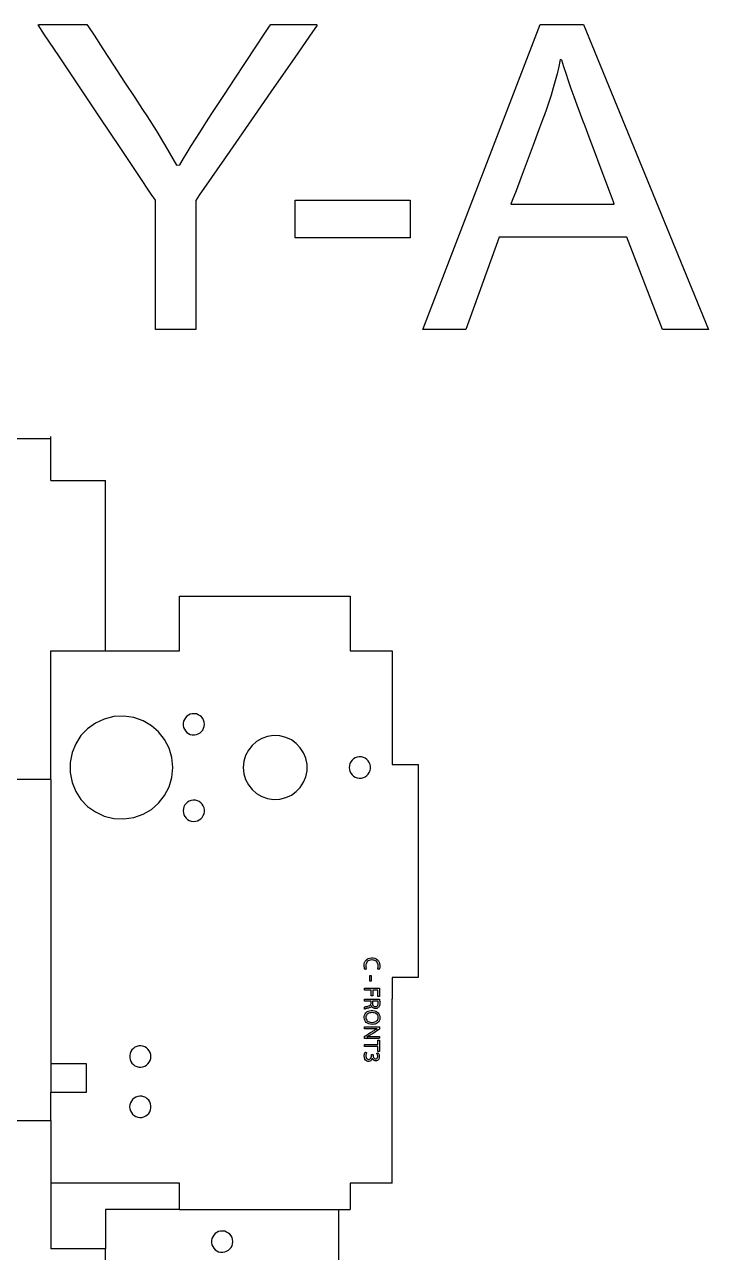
# Model space of a CAD drawing. Header units: metres. Extents: x 826 to 1488, y 1193 to 1485.
# Drawn here: x 1057.2 to 1153.5, y 1311.6 to 1484.6 of the extents above; entities that cross this region are included whole.
import ezdxf

# ---------------------------------------------------------------- set-up
doc = ezdxf.new("R2010")
doc.units = ezdxf.units.M

msp = doc.modelspace()

# ---------------------------------------------------------------- linework, layer by layer
at = {"layer": 'COMPONENT10'}
for p, q in [((1105.61, 1353.01), (1105.82, 1353.07)), ((1105.82, 1353.07), (1106.06, 1353.1)), ((1106.06, 1353.1), (1106.31, 1353.09)), ((1106.31, 1353.09), (1106.53, 1353.04)), ((1105.03, 1352.04), (1105.04, 1352.24)), ((1105.03, 1351.94), (1105.03, 1352.04)), ((1105.04, 1351.86), (1105.03, 1351.94)), ((1105.04, 1352.24), (1105.09, 1352.44)), ((1105.05, 1351.78), (1105.04, 1351.86)), ((1105.06, 1351.7), (1105.05, 1351.78)), ((1105.08, 1351.63), (1105.06, 1351.7)), ((1105.09, 1351.57), (1105.08, 1351.63)), ((1105.09, 1352.44), (1105.17, 1352.62)), ((1105.11, 1351.52), (1105.09, 1351.57)), ((1105.13, 1351.48), (1105.11, 1351.52)), ((1105.16, 1351.49), (1105.13, 1351.48)), ((1105.2, 1351.5), (1105.16, 1351.49)), ((1105.17, 1352.62), (1105.29, 1352.78)), ((1105.24, 1351.51), (1105.2, 1351.5)), ((1105.28, 1351.52), (1105.24, 1351.51)), ((1105.27, 1352.14), (1105.26, 1351.98)), ((1105.26, 1351.98), (1105.27, 1351.91)), ((1105.31, 1352.3), (1105.27, 1352.14)), ((1105.27, 1351.91), (1105.27, 1351.85)), ((1105.27, 1351.85), (1105.28, 1351.79)), ((1105.28, 1351.79), (1105.29, 1351.73)), ((1105.31, 1351.53), (1105.28, 1351.52)), ((1105.29, 1352.78), (1105.43, 1352.91)), ((1105.29, 1351.73), (1105.3, 1351.68)), ((1105.3, 1351.68), (1105.32, 1351.62)), ((1105.38, 1352.45), (1105.31, 1352.3)), ((1105.35, 1351.54), (1105.31, 1351.53)), ((1105.32, 1351.62), (1105.33, 1351.58)), ((1105.33, 1351.58), (1105.35, 1351.54)), ((1105.47, 1352.57), (1105.38, 1352.45)), ((1105.43, 1352.91), (1105.61, 1353.01)), ((1105.59, 1352.67), (1105.47, 1352.57)), ((1105.72, 1352.74), (1105.59, 1352.67)), ((1105.89, 1352.79), (1105.72, 1352.74)), ((1106.07, 1352.81), (1105.89, 1352.79)), ((1106.26, 1352.8), (1106.07, 1352.81)), ((1106.44, 1352.77), (1106.26, 1352.8)), ((1106.6, 1352.7), (1106.44, 1352.77)), ((1106.53, 1353.04), (1106.72, 1352.95)), ((1106.74, 1352.62), (1106.6, 1352.7)), ((1106.72, 1352.95), (1106.89, 1352.83)), ((1106.84, 1352.51), (1106.74, 1352.62)), ((1106.92, 1352.37), (1106.84, 1352.51)), ((1106.89, 1352.83), (1107.03, 1352.67)), ((1106.98, 1352.22), (1106.92, 1352.37)), ((1106.93, 1351.57), (1106.94, 1351.61)), ((1106.94, 1351.54), (1106.93, 1351.57)), ((1106.94, 1351.61), (1106.96, 1351.65)), ((1106.97, 1351.53), (1106.94, 1351.54)), ((1106.96, 1351.65), (1106.97, 1351.7)), ((1106.97, 1351.7), (1106.99, 1351.76)), ((1107.01, 1351.52), (1106.97, 1351.53)), ((1107, 1352.05), (1106.98, 1352.22)), ((1106.99, 1351.76), (1107, 1351.81)), ((1107.01, 1351.94), (1107, 1352.05)), ((1107, 1351.87), (1107.01, 1351.94)), ((1107, 1351.81), (1107, 1351.87)), ((1107.05, 1351.51), (1107.01, 1351.52)), ((1107.03, 1352.67), (1107.13, 1352.49)), ((1107.09, 1351.49), (1107.05, 1351.51)), ((1107.12, 1351.48), (1107.09, 1351.49)), ((1107.15, 1351.49), (1107.12, 1351.48)), ((1107.13, 1352.49), (1107.2, 1352.29)), ((1107.16, 1351.52), (1107.15, 1351.49)), ((1107.18, 1351.57), (1107.16, 1351.52)), ((1107.2, 1351.62), (1107.18, 1351.57)), ((1107.2, 1352.29), (1107.24, 1352.06)), ((1107.21, 1351.68), (1107.2, 1351.62)), ((1107.22, 1351.75), (1107.21, 1351.68)), ((1107.23, 1351.83), (1107.22, 1351.75)), ((1107.24, 1351.92), (1107.23, 1351.83)), ((1107.24, 1352.06), (1107.24, 1351.92)), ((1105.82, 1349.82), (1105.82, 1350.61)), ((1105.82, 1350.61), (1106.02, 1350.61)), ((1106.02, 1349.82), (1105.82, 1349.82)), ((1106.02, 1350.61), (1106.02, 1349.82)), ((1105.06, 1348.54), (1105.06, 1348.82)), ((1105.06, 1348.82), (1107.2, 1348.82)), ((1106.03, 1348.54), (1105.06, 1348.54)), ((1106.03, 1347.73), (1106.03, 1348.54)), ((1106.97, 1348.54), (1106.26, 1348.54)), ((1106.26, 1348.54), (1106.26, 1347.73)), ((1106.97, 1347.66), (1106.97, 1348.54)), ((1107.2, 1348.82), (1107.2, 1347.66)), ((1105.06, 1347.26), (1105.21, 1347.27)), ((1105.06, 1347.22), (1105.06, 1347.26)), ((1105.06, 1347.17), (1105.06, 1347.22)), ((1105.06, 1347.11), (1105.06, 1347.17)), ((1105.06, 1347.06), (1105.06, 1347.11)), ((1105.06, 1346.99), (1105.06, 1347.06)), ((1105.09, 1346.99), (1105.06, 1346.99)), ((1105.06, 1346.14), (1105.09, 1346.17)), ((1105.2, 1346.99), (1105.09, 1346.99)), ((1105.09, 1346.17), (1105.14, 1346.19)), ((1105.14, 1346.19), (1105.19, 1346.21)), ((1105.19, 1346.21), (1105.26, 1346.23)), ((1105.36, 1346.99), (1105.2, 1346.99)), ((1105.21, 1347.27), (1105.52, 1347.27)), ((1105.26, 1346.23), (1105.35, 1346.25)), ((1105.35, 1346.25), (1105.44, 1346.27)), ((1105.55, 1346.99), (1105.36, 1346.99)), ((1105.44, 1346.27), (1105.54, 1346.29)), ((1105.52, 1347.27), (1105.93, 1347.27)), ((1105.54, 1346.29), (1105.66, 1346.32)), ((1105.74, 1346.99), (1105.55, 1346.99)), ((1105.66, 1346.32), (1105.76, 1346.35)), ((1105.89, 1346.99), (1105.74, 1346.99)), ((1105.76, 1346.35), (1105.84, 1346.4)), ((1105.84, 1346.4), (1105.9, 1346.45)), ((1105.95, 1346.16), (1105.88, 1346.12)), ((1105.99, 1346.99), (1105.89, 1346.99)), ((1105.9, 1346.45), (1105.94, 1346.52)), ((1105.93, 1347.27), (1106.37, 1347.27)), ((1105.94, 1346.52), (1105.97, 1346.59)), ((1106, 1346.21), (1105.95, 1346.16)), ((1105.97, 1346.59), (1105.99, 1346.69)), ((1105.99, 1346.96), (1105.99, 1346.99)), ((1105.99, 1346.91), (1105.99, 1346.96)), ((1105.99, 1346.86), (1105.99, 1346.91)), ((1105.99, 1346.81), (1105.99, 1346.86)), ((1105.99, 1346.76), (1105.99, 1346.81)), ((1105.99, 1346.73), (1105.99, 1346.76)), ((1105.99, 1346.69), (1105.99, 1346.73)), ((1106.04, 1346.27), (1106, 1346.21)), ((1106.26, 1347.73), (1106.03, 1347.73)), ((1106.07, 1346.33), (1106.04, 1346.27)), ((1106.09, 1346.35), (1106.07, 1346.33)), ((1106.11, 1346.3), (1106.09, 1346.35)), ((1106.16, 1346.21), (1106.11, 1346.3)), ((1106.22, 1346.13), (1106.16, 1346.21)), ((1106.2, 1346.99), (1106.2, 1346.95)), ((1106.23, 1346.99), (1106.2, 1346.99)), ((1106.2, 1346.95), (1106.2, 1346.9)), ((1106.2, 1346.9), (1106.2, 1346.85)), ((1106.2, 1346.85), (1106.2, 1346.8)), ((1106.2, 1346.8), (1106.2, 1346.76)), ((1106.2, 1346.76), (1106.2, 1346.72)), ((1106.2, 1346.72), (1106.2, 1346.62)), ((1106.2, 1346.62), (1106.22, 1346.53)), ((1106.22, 1346.53), (1106.25, 1346.45)), ((1106.32, 1346.99), (1106.23, 1346.99)), ((1106.25, 1346.45), (1106.3, 1346.37)), ((1106.3, 1346.37), (1106.35, 1346.32)), ((1106.44, 1346.99), (1106.32, 1346.99)), ((1106.35, 1346.32), (1106.41, 1346.27)), ((1106.37, 1347.27), (1106.77, 1347.27)), ((1106.41, 1346.27), (1106.49, 1346.24)), ((1106.58, 1346.99), (1106.44, 1346.99)), ((1106.49, 1346.24), (1106.57, 1346.23)), ((1106.57, 1346.23), (1106.66, 1346.23)), ((1106.72, 1346.99), (1106.58, 1346.99)), ((1106.66, 1346.23), (1106.75, 1346.25)), ((1106.84, 1346.99), (1106.72, 1346.99)), ((1106.75, 1346.25), (1106.82, 1346.28)), ((1106.77, 1347.27), (1107.06, 1347.27)), ((1106.82, 1346.28), (1106.88, 1346.33)), ((1106.94, 1346.99), (1106.84, 1346.99)), ((1106.88, 1346.33), (1106.93, 1346.39)), ((1106.93, 1346.39), (1106.97, 1346.47)), ((1106.98, 1346.99), (1106.94, 1346.99)), ((1107.2, 1347.66), (1106.97, 1347.66)), ((1106.97, 1346.47), (1106.99, 1346.56)), ((1106.99, 1346.95), (1106.98, 1346.99)), ((1106.99, 1346.93), (1106.99, 1346.95)), ((1107, 1346.9), (1106.99, 1346.93)), ((1106.99, 1346.56), (1107, 1346.65)), ((1107, 1346.86), (1107, 1346.9)), ((1107, 1346.82), (1107, 1346.86)), ((1107, 1346.78), (1107, 1346.82)), ((1107, 1346.74), (1107, 1346.78)), ((1107, 1346.65), (1107, 1346.74)), ((1107.06, 1347.27), (1107.17, 1347.27)), ((1107.1, 1346.19), (1107.06, 1346.13)), ((1107.14, 1346.26), (1107.1, 1346.19)), ((1107.17, 1346.34), (1107.14, 1346.26)), ((1107.17, 1347.27), (1107.19, 1347.2)), ((1107.19, 1346.43), (1107.17, 1346.34)), ((1107.19, 1347.2), (1107.19, 1347.14)), ((1107.19, 1347.14), (1107.2, 1347.06)), ((1107.21, 1346.53), (1107.19, 1346.43)), ((1107.2, 1347.06), (1107.21, 1346.99)), ((1107.21, 1346.99), (1107.21, 1346.91)), ((1107.21, 1346.91), (1107.22, 1346.83)), ((1107.22, 1346.63), (1107.21, 1346.53)), ((1107.22, 1346.83), (1107.22, 1346.75)), ((1107.22, 1346.75), (1107.22, 1346.63)), ((1105.03, 1344.66), (1105.04, 1344.86)), ((1105.05, 1344.47), (1105.03, 1344.66)), ((1105.04, 1344.86), (1105.09, 1345.05)), ((1105.11, 1344.3), (1105.05, 1344.47)), ((1105.06, 1346.1), (1105.06, 1346.14)), ((1105.06, 1346.04), (1105.06, 1346.1)), ((1105.06, 1345.98), (1105.06, 1346.04)), ((1105.06, 1345.93), (1105.06, 1345.98)), ((1105.06, 1345.87), (1105.06, 1345.93)), ((1105.1, 1345.89), (1105.06, 1345.87)), ((1105.09, 1345.05), (1105.17, 1345.22)), ((1105.16, 1345.91), (1105.1, 1345.89)), ((1105.23, 1345.93), (1105.16, 1345.91)), ((1105.17, 1345.22), (1105.28, 1345.36)), ((1105.31, 1345.96), (1105.23, 1345.93)), ((1105.28, 1344.88), (1105.25, 1344.74)), ((1105.25, 1344.74), (1105.26, 1344.58)), ((1105.26, 1344.58), (1105.3, 1344.45)), ((1105.28, 1345.36), (1105.42, 1345.48)), ((1105.34, 1345.01), (1105.28, 1344.88)), ((1105.3, 1344.45), (1105.38, 1344.33)), ((1105.41, 1345.98), (1105.31, 1345.96)), ((1105.42, 1345.12), (1105.34, 1345.01)), ((1105.51, 1346.01), (1105.41, 1345.98)), ((1105.42, 1345.48), (1105.59, 1345.57)), ((1105.53, 1345.22), (1105.42, 1345.12)), ((1105.63, 1346.03), (1105.51, 1346.01)), ((1105.66, 1345.29), (1105.53, 1345.22)), ((1105.59, 1345.57), (1105.79, 1345.64)), ((1105.73, 1346.06), (1105.63, 1346.03)), ((1105.8, 1345.34), (1105.66, 1345.29)), ((1105.81, 1346.09), (1105.73, 1346.06)), ((1105.79, 1345.64), (1106, 1345.67)), ((1105.96, 1345.37), (1105.8, 1345.34)), ((1105.88, 1346.12), (1105.81, 1346.09)), ((1106.12, 1345.38), (1105.96, 1345.37)), ((1106, 1345.67), (1106.24, 1345.67)), ((1106.29, 1345.37), (1106.12, 1345.38)), ((1106.29, 1346.07), (1106.22, 1346.13)), ((1106.24, 1345.67), (1106.46, 1345.64)), ((1106.37, 1346.01), (1106.29, 1346.07)), ((1106.45, 1345.34), (1106.29, 1345.37)), ((1106.46, 1345.97), (1106.37, 1346.01)), ((1106.6, 1345.29), (1106.45, 1345.34)), ((1106.57, 1345.95), (1106.46, 1345.97)), ((1106.46, 1345.64), (1106.66, 1345.57)), ((1106.67, 1345.95), (1106.57, 1345.95)), ((1106.73, 1345.22), (1106.6, 1345.29)), ((1106.66, 1345.57), (1106.84, 1345.47)), ((1106.73, 1345.96), (1106.67, 1345.95)), ((1106.8, 1345.97), (1106.73, 1345.96)), ((1106.84, 1345.13), (1106.73, 1345.22)), ((1106.86, 1345.99), (1106.8, 1345.97)), ((1106.84, 1345.47), (1106.99, 1345.35)), ((1106.93, 1345.02), (1106.84, 1345.13)), ((1106.92, 1346.02), (1106.86, 1345.99)), ((1106.88, 1344.31), (1106.96, 1344.43)), ((1106.97, 1346.05), (1106.92, 1346.02)), ((1106.99, 1344.89), (1106.93, 1345.02)), ((1106.96, 1344.43), (1107.01, 1344.57)), ((1107.01, 1346.09), (1106.97, 1346.05)), ((1106.99, 1345.35), (1107.1, 1345.2)), ((1107.01, 1344.74), (1106.99, 1344.89)), ((1107.06, 1346.13), (1107.01, 1346.09)), ((1107.01, 1344.57), (1107.01, 1344.74)), ((1107.1, 1345.2), (1107.18, 1345.03)), ((1107.21, 1344.43), (1107.15, 1344.25)), ((1107.18, 1345.03), (1107.23, 1344.84)), ((1107.24, 1344.63), (1107.21, 1344.43)), ((1107.23, 1344.84), (1107.24, 1344.63)), ((1105.06, 1343.36), (1105.21, 1343.36)), ((1105.06, 1343.3), (1105.06, 1343.36)), ((1105.06, 1343.24), (1105.06, 1343.3)), ((1105.06, 1343.18), (1105.06, 1343.24)), ((1105.06, 1343.13), (1105.06, 1343.18)), ((1105.06, 1343.1), (1105.06, 1343.13)), ((1105.1, 1343.1), (1105.06, 1343.1)), ((1105.24, 1343.1), (1105.1, 1343.1)), ((1105.21, 1344.14), (1105.11, 1344.3)), ((1105.33, 1344), (1105.21, 1344.14)), ((1105.21, 1343.36), (1105.58, 1343.36)), ((1105.44, 1343.1), (1105.24, 1343.1)), ((1105.49, 1343.88), (1105.33, 1344)), ((1105.38, 1344.33), (1105.47, 1344.22)), ((1105.66, 1343.1), (1105.44, 1343.1)), ((1105.47, 1344.22), (1105.59, 1344.14)), ((1105.68, 1343.79), (1105.49, 1343.88)), ((1105.58, 1343.36), (1106.07, 1343.36)), ((1105.59, 1344.14), (1105.73, 1344.08)), ((1105.84, 1343.1), (1105.66, 1343.1)), ((1105.9, 1343.74), (1105.68, 1343.79)), ((1105.73, 1344.08), (1105.89, 1344.04)), ((1105.96, 1343.1), (1105.84, 1343.1)), ((1105.89, 1344.04), (1106.06, 1344.01)), ((1106.16, 1343.72), (1105.9, 1343.74)), ((1105.94, 1342.58), (1106.11, 1342.69)), ((1106.06, 1343.1), (1105.96, 1343.1)), ((1106.06, 1344.01), (1106.22, 1344.01)), ((1106.22, 1343.1), (1106.06, 1343.1)), ((1106.07, 1343.36), (1106.57, 1343.36)), ((1106.11, 1342.69), (1106.18, 1342.73)), ((1106.38, 1343.74), (1106.16, 1343.72)), ((1106.18, 1342.73), (1106.29, 1342.8)), ((1106.22, 1344.01), (1106.38, 1344.03)), ((1106.36, 1343.1), (1106.22, 1343.1)), ((1106.29, 1342.8), (1106.41, 1342.87)), ((1106.5, 1343.11), (1106.36, 1343.1)), ((1106.38, 1344.03), (1106.52, 1344.07)), ((1106.58, 1343.78), (1106.38, 1343.74)), ((1106.41, 1342.87), (1106.52, 1342.94)), ((1106.63, 1343.11), (1106.5, 1343.11)), ((1106.52, 1344.07), (1106.66, 1344.13)), ((1106.52, 1342.94), (1106.64, 1343)), ((1106.82, 1342.82), (1106.56, 1342.65)), ((1106.57, 1343.36), (1106.98, 1343.36)), ((1106.76, 1343.86), (1106.58, 1343.78)), ((1106.76, 1343.11), (1106.63, 1343.11)), ((1106.64, 1343), (1106.75, 1343.06)), ((1106.66, 1344.13), (1106.78, 1344.21)), ((1106.75, 1343.06), (1106.86, 1343.11)), ((1106.92, 1343.97), (1106.76, 1343.86)), ((1106.86, 1343.11), (1106.76, 1343.11)), ((1106.78, 1344.21), (1106.88, 1344.31)), ((1107.05, 1342.96), (1106.82, 1342.82)), ((1107.05, 1344.1), (1106.92, 1343.97)), ((1106.98, 1343.36), (1107.19, 1343.36)), ((1107.15, 1344.25), (1107.05, 1344.1)), ((1107.18, 1343.04), (1107.05, 1342.96)), ((1107.2, 1343.06), (1107.18, 1343.04)), ((1107.19, 1343.36), (1107.2, 1343.3)), ((1107.2, 1343.3), (1107.2, 1343.24)), ((1107.2, 1343.24), (1107.2, 1343.16)), ((1107.2, 1343.16), (1107.2, 1343.1)), ((1107.2, 1343.1), (1107.2, 1343.06)), ((1105.06, 1342.03), (1105.08, 1342.05)), ((1105.06, 1341.99), (1105.06, 1342.03)), ((1105.06, 1341.94), (1105.06, 1341.99)), ((1105.06, 1341.87), (1105.06, 1341.94)), ((1105.06, 1341.81), (1105.06, 1341.87)), ((1105.07, 1341.75), (1105.06, 1341.81)), ((1105.29, 1341.75), (1105.07, 1341.75)), ((1105.08, 1342.05), (1105.22, 1342.13)), ((1105.22, 1342.13), (1105.45, 1342.27)), ((1105.7, 1341.75), (1105.29, 1341.75)), ((1105.53, 1342.04), (1105.42, 1341.99)), ((1105.42, 1341.99), (1105.53, 1341.99)), ((1105.45, 1342.27), (1105.7, 1342.43)), ((1105.64, 1342.1), (1105.53, 1342.04)), ((1105.53, 1341.99), (1105.66, 1342)), ((1105.75, 1342.15), (1105.64, 1342.1)), ((1105.66, 1342), (1105.8, 1342.01)), ((1105.7, 1342.43), (1105.94, 1342.58)), ((1106.2, 1341.75), (1105.7, 1341.75)), ((1105.86, 1342.22), (1105.75, 1342.15)), ((1105.8, 1342.01), (1105.94, 1342.01)), ((1105.97, 1342.28), (1105.86, 1342.22)), ((1105.94, 1342.01), (1106.08, 1342.01)), ((1106.09, 1342.36), (1105.97, 1342.28)), ((1106.08, 1342.01), (1106.23, 1342.01)), ((1106.16, 1342.4), (1106.09, 1342.36)), ((1106.33, 1342.5), (1106.16, 1342.4)), ((1106.69, 1341.75), (1106.2, 1341.75)), ((1106.23, 1342.01), (1106.32, 1342.01)), ((1106.32, 1342.01), (1106.44, 1342.01)), ((1106.56, 1342.65), (1106.33, 1342.5)), ((1106.44, 1342.01), (1106.62, 1342.01)), ((1106.62, 1342.01), (1106.84, 1342.01)), ((1107.06, 1341.75), (1106.69, 1341.75)), ((1106.84, 1342.01), (1107.03, 1342.01)), ((1106.97, 1340.87), (1106.97, 1341.52)), ((1106.97, 1341.52), (1107.2, 1341.52)), ((1107.03, 1342.01), (1107.17, 1342.01)), ((1107.2, 1341.77), (1107.06, 1341.75)), ((1107.17, 1342.01), (1107.2, 1342.01)), ((1107.2, 1342.01), (1107.2, 1341.99)), ((1107.2, 1341.99), (1107.2, 1341.94)), ((1107.2, 1341.94), (1107.2, 1341.88)), ((1107.2, 1341.88), (1107.2, 1341.82)), ((1107.2, 1341.82), (1107.2, 1341.77)), ((1107.2, 1341.52), (1107.2, 1339.93)), ((1105.03, 1339.28), (1105.04, 1339.4)), ((1105.05, 1339.05), (1105.03, 1339.28)), ((1105.04, 1339.4), (1105.06, 1339.51)), ((1105.06, 1340.59), (1105.06, 1340.87)), ((1105.06, 1340.87), (1106.97, 1340.87)), ((1106.97, 1340.59), (1105.06, 1340.59)), ((1105.06, 1339.51), (1105.08, 1339.62)), ((1105.08, 1339.62), (1105.12, 1339.7)), ((1105.12, 1339.7), (1105.15, 1339.78)), ((1105.15, 1339.78), (1105.17, 1339.8)), ((1105.17, 1339.8), (1105.21, 1339.79)), ((1105.21, 1339.79), (1105.26, 1339.77)), ((1105.26, 1339.77), (1105.32, 1339.75)), ((1105.27, 1339.43), (1105.26, 1339.33)), ((1105.26, 1339.33), (1105.26, 1339.19)), ((1105.29, 1339.52), (1105.27, 1339.43)), ((1105.32, 1339.6), (1105.29, 1339.52)), ((1105.32, 1339.75), (1105.38, 1339.73)), ((1105.35, 1339.67), (1105.32, 1339.6)), ((1105.38, 1339.73), (1105.35, 1339.67)), ((1106.03, 1339.1), (1106.06, 1339.24)), ((1106.06, 1339.24), (1106.07, 1339.34)), ((1106.07, 1339.47), (1106.12, 1339.49)), ((1106.07, 1339.44), (1106.07, 1339.47)), ((1106.07, 1339.39), (1106.07, 1339.44)), ((1106.07, 1339.34), (1106.07, 1339.39)), ((1106.12, 1339.49), (1106.17, 1339.49)), ((1106.17, 1339.49), (1106.23, 1339.49)), ((1106.23, 1339.49), (1106.26, 1339.49)), ((1106.26, 1339.49), (1106.28, 1339.44)), ((1106.28, 1339.44), (1106.28, 1339.39)), ((1106.28, 1339.39), (1106.28, 1339.36)), ((1106.28, 1339.36), (1106.28, 1339.26)), ((1106.28, 1339.26), (1106.31, 1339.15)), ((1106.8, 1339.65), (1106.86, 1339.67)), ((1106.83, 1339.6), (1106.8, 1339.65)), ((1106.87, 1339.53), (1106.83, 1339.6)), ((1106.86, 1339.67), (1106.91, 1339.69)), ((1106.9, 1339.45), (1106.87, 1339.53)), ((1106.92, 1339.37), (1106.9, 1339.45)), ((1106.91, 1339.69), (1106.96, 1339.71)), ((1106.93, 1339.29), (1106.92, 1339.37)), ((1106.93, 1339.18), (1106.93, 1339.29)), ((1106.96, 1339.71), (1107, 1339.72)), ((1106.97, 1339.93), (1106.97, 1340.59)), ((1107.2, 1339.93), (1106.97, 1339.93)), ((1107, 1339.72), (1107.02, 1339.7)), ((1107.02, 1339.7), (1107.06, 1339.62)), ((1107.06, 1339.62), (1107.1, 1339.53)), ((1107.1, 1339.53), (1107.13, 1339.43)), ((1107.13, 1339.43), (1107.15, 1339.31)), ((1107.15, 1339.31), (1107.16, 1339.2)), ((1105.12, 1338.84), (1105.05, 1339.05)), ((1105.23, 1338.69), (1105.12, 1338.84)), ((1105.37, 1338.58), (1105.23, 1338.69)), ((1105.26, 1339.19), (1105.29, 1339.04)), ((1105.29, 1339.04), (1105.36, 1338.93)), ((1105.36, 1338.93), (1105.45, 1338.86)), ((1105.53, 1338.52), (1105.37, 1338.58)), ((1105.45, 1338.86), (1105.54, 1338.82)), ((1105.7, 1338.52), (1105.53, 1338.52)), ((1105.54, 1338.82), (1105.64, 1338.8)), ((1105.64, 1338.8), (1105.78, 1338.82)), ((1105.84, 1338.55), (1105.7, 1338.52)), ((1105.78, 1338.82), (1105.89, 1338.88)), ((1105.96, 1338.61), (1105.84, 1338.55)), ((1105.89, 1338.88), (1105.98, 1338.98)), ((1106.05, 1338.7), (1105.96, 1338.61)), ((1105.98, 1338.98), (1106.03, 1339.1)), ((1106.12, 1338.81), (1106.05, 1338.7)), ((1106.19, 1338.94), (1106.12, 1338.81)), ((1106.19, 1338.94), (1106.18, 1338.97)), ((1106.25, 1338.83), (1106.19, 1338.94)), ((1106.33, 1338.73), (1106.25, 1338.83)), ((1106.31, 1339.15), (1106.35, 1339.04)), ((1106.42, 1338.66), (1106.33, 1338.73)), ((1106.35, 1339.04), (1106.42, 1338.95)), ((1106.42, 1338.95), (1106.52, 1338.89)), ((1106.52, 1338.61), (1106.42, 1338.66)), ((1106.52, 1338.89), (1106.64, 1338.88)), ((1106.63, 1338.59), (1106.52, 1338.61)), ((1106.76, 1338.6), (1106.63, 1338.59)), ((1106.64, 1338.88), (1106.72, 1338.89)), ((1106.72, 1338.89), (1106.8, 1338.92)), ((1106.89, 1338.64), (1106.76, 1338.6)), ((1106.8, 1338.92), (1106.86, 1338.98)), ((1106.86, 1338.98), (1106.91, 1339.07)), ((1107, 1338.72), (1106.89, 1338.64)), ((1106.91, 1339.07), (1106.93, 1339.18)), ((1107.09, 1338.84), (1107, 1338.72)), ((1107.14, 1339), (1107.09, 1338.84)), ((1107.16, 1339.2), (1107.14, 1339))]:
    msp.add_line(p, q, dxfattribs=at)
at = {"layer": 'COMPONENT14'}
for p, q in [((1059.1, 1484.58), (1059.27, 1484.62)), ((1060.03, 1483.19), (1059.1, 1484.58)), ((1059.27, 1484.62), (1059.96, 1484.62)), ((1059.96, 1484.62), (1061, 1484.62)), ((1061, 1484.62), (1062.24, 1484.62)), ((1062.24, 1484.62), (1063.51, 1484.62)), ((1063.51, 1484.62), (1064.66, 1484.62)), ((1064.66, 1484.62), (1065.53, 1484.62)), ((1065.53, 1484.62), (1065.96, 1484.62)), ((1065.96, 1484.62), (1066.18, 1484.32)), ((1091.68, 1484.4), (1091.87, 1484.62)), ((1091.87, 1484.62), (1092.33, 1484.62)), ((1092.33, 1484.62), (1093.19, 1484.62)), ((1093.19, 1484.62), (1094.31, 1484.62)), ((1094.31, 1484.62), (1095.53, 1484.62)), ((1095.53, 1484.62), (1096.7, 1484.62)), ((1096.7, 1484.62), (1097.67, 1484.62)), ((1097.67, 1484.62), (1098.3, 1484.62)), ((1098.3, 1484.62), (1098.39, 1484.54)), ((1113.31, 1441.66), (1129.8, 1484.62)), ((1129.8, 1484.62), (1135.93, 1484.62)), ((1135.93, 1484.62), (1153.51, 1441.66)), ((1062.03, 1480.19), (1060.03, 1483.19)), ((1066.18, 1484.32), (1066.98, 1483.1)), ((1066.98, 1483.1), (1068.22, 1481.19)), ((1089.75, 1481.47), (1090.95, 1483.28)), ((1090.95, 1483.28), (1091.68, 1484.4)), ((1097.31, 1482.97), (1095.15, 1479.85)), ((1098.39, 1484.54), (1097.31, 1482.97)), ((1068.22, 1481.19), (1069.72, 1478.9)), ((1088.3, 1479.26), (1089.75, 1481.47)), ((1064.74, 1476.14), (1062.03, 1480.19)), ((1095.15, 1479.85), (1092.31, 1475.74)), ((1132.65, 1479.7), (1132.43, 1478.7)), ((1132.88, 1479.58), (1132.65, 1479.7)), ((1133.16, 1478.67), (1132.88, 1479.58)), ((1069.72, 1478.9), (1071.28, 1476.52)), ((1086.76, 1476.93), (1088.3, 1479.26)), ((1132.19, 1477.69), (1131.94, 1476.69)), ((1132.43, 1478.7), (1132.19, 1477.69)), ((1133.47, 1477.7), (1133.16, 1478.67)), ((1133.81, 1476.67), (1133.47, 1477.7)), ((1067.77, 1471.61), (1064.74, 1476.14)), ((1071.28, 1476.52), (1072.71, 1474.34)), ((1085.34, 1474.77), (1086.76, 1476.93)), ((1131.94, 1476.69), (1131.66, 1475.69)), ((1134.18, 1475.58), (1133.81, 1476.67)), ((1072.71, 1474.34), (1073.81, 1472.65)), ((1084.22, 1473.07), (1085.34, 1474.77)), ((1092.31, 1475.74), (1089.16, 1471.2)), ((1131.36, 1474.69), (1131.04, 1473.69)), ((1131.66, 1475.69), (1131.36, 1474.69)), ((1134.59, 1474.44), (1134.18, 1475.58)), ((1135.02, 1473.24), (1134.59, 1474.44)), ((1073.81, 1472.65), (1074.4, 1471.74)), ((1083.58, 1472.1), (1084.22, 1473.07)), ((1130.7, 1472.7), (1130.41, 1471.88)), ((1131.04, 1473.69), (1130.7, 1472.7)), ((1135.49, 1471.98), (1135.02, 1473.24)), ((1070.74, 1467.16), (1067.77, 1471.61)), ((1074.4, 1471.74), (1074.82, 1471.09)), ((1074.82, 1471.09), (1075.39, 1470.2)), ((1082.49, 1470.41), (1083.14, 1471.42)), ((1083.14, 1471.42), (1083.58, 1472.1)), ((1089.16, 1471.2), (1086.1, 1466.78)), ((1130.14, 1471.17), (1129.58, 1469.67)), ((1130.41, 1471.88), (1130.14, 1471.17)), ((1135.81, 1471.12), (1135.49, 1471.98)), ((1136.13, 1470.28), (1135.81, 1471.12)), ((1075.39, 1470.2), (1075.95, 1469.3)), ((1075.95, 1469.3), (1076.5, 1468.4)), ((1081.25, 1468.45), (1081.86, 1469.42)), ((1081.86, 1469.42), (1082.49, 1470.41)), ((1129.58, 1469.67), (1128.82, 1467.64)), ((1136.71, 1468.74), (1136.13, 1470.28)), ((1076.5, 1468.4), (1077.03, 1467.5)), ((1077.03, 1467.5), (1077.56, 1466.6)), ((1080.12, 1466.6), (1080.67, 1467.52)), ((1080.67, 1467.52), (1081.25, 1468.45)), ((1128.82, 1467.64), (1127.97, 1465.37)), ((1137.45, 1466.76), (1136.71, 1468.74)), ((1073.3, 1463.34), (1070.74, 1467.16)), ((1077.56, 1466.6), (1078.08, 1465.71)), ((1078.08, 1465.71), (1078.59, 1464.81)), ((1079.08, 1464.86), (1079.59, 1465.72)), ((1079.59, 1465.72), (1080.12, 1466.6)), ((1086.1, 1466.78), (1083.52, 1463.05)), ((1138.27, 1464.6), (1137.45, 1466.76)), ((1078.59, 1464.81), (1079.08, 1464.86)), ((1127.97, 1465.37), (1127.13, 1463.13)), ((1139.05, 1462.52), (1138.27, 1464.6)), ((1075.05, 1460.73), (1073.3, 1463.34)), ((1083.52, 1463.05), (1081.8, 1460.57)), ((1127.13, 1463.13), (1126.41, 1461.18)), ((1139.71, 1460.77), (1139.05, 1462.52)), ((1075.63, 1459.85), (1075.05, 1460.73)), ((1081.8, 1460.57), (1081.31, 1459.83)), ((1126.41, 1461.18), (1125.89, 1459.82)), ((1140.14, 1459.62), (1139.71, 1460.77)), ((1075.63, 1458.96), (1075.63, 1459.85)), ((1075.63, 1456.84), (1075.63, 1458.96)), ((1081.31, 1459.83), (1081.31, 1458.81)), ((1081.31, 1458.81), (1081.31, 1456.6)), ((1095.32, 1454.56), (1095.32, 1459.86)), ((1095.32, 1459.86), (1111.52, 1459.86)), ((1111.52, 1459.86), (1111.52, 1454.56)), ((1125.89, 1459.82), (1125.7, 1459.3)), ((1125.7, 1459.3), (1126.3, 1459.3)), ((1126.3, 1459.3), (1127.88, 1459.3)), ((1127.88, 1459.3), (1130.12, 1459.3)), ((1130.12, 1459.3), (1132.72, 1459.3)), ((1132.72, 1459.3), (1135.34, 1459.3)), ((1135.34, 1459.3), (1137.68, 1459.3)), ((1137.68, 1459.3), (1139.42, 1459.3)), ((1139.42, 1459.3), (1140.24, 1459.3)), ((1140.24, 1459.3), (1140.14, 1459.62)), ((1075.63, 1453.92), (1075.63, 1456.84)), ((1081.31, 1456.6), (1081.31, 1453.63)), ((1075.63, 1450.61), (1075.63, 1453.92)), ((1081.31, 1453.63), (1081.31, 1450.3)), ((1111.52, 1454.56), (1095.32, 1454.56)), ((1124.06, 1454.67), (1119.34, 1441.66)), ((1142.02, 1454.67), (1124.06, 1454.67)), ((1147.03, 1441.66), (1142.02, 1454.67)), ((1075.63, 1447.31), (1075.63, 1450.61)), ((1081.31, 1450.3), (1081.31, 1447.03)), ((1075.63, 1444.45), (1075.63, 1447.31)), ((1081.31, 1447.03), (1081.31, 1444.22)), ((1075.63, 1442.43), (1075.63, 1444.45)), ((1081.31, 1444.22), (1081.31, 1442.3)), ((1075.63, 1441.66), (1075.63, 1442.43)), ((1075.87, 1441.66), (1075.63, 1441.66)), ((1076.5, 1441.66), (1075.87, 1441.66)), ((1077.39, 1441.66), (1076.5, 1441.66)), ((1078.42, 1441.66), (1077.39, 1441.66)), ((1079.46, 1441.66), (1078.42, 1441.66)), ((1080.37, 1441.66), (1079.46, 1441.66)), ((1081.03, 1441.66), (1080.37, 1441.66)), ((1081.31, 1441.66), (1081.03, 1441.66)), ((1081.31, 1442.3), (1081.31, 1441.66)), ((1119.34, 1441.66), (1113.31, 1441.66)), ((1153.51, 1441.66), (1147.03, 1441.66))]:
    msp.add_line(p, q, dxfattribs=at)
at = {"layer": 'GROUP0'}
for p, q in [((1044.91, 1426.28), (1060.91, 1426.28)), ((1060.91, 1426.28), (1060.91, 1426.58)), ((1060.91, 1420.36), (1060.91, 1426.28)), ((1060.91, 1420.36), (1068.61, 1420.36)), ((1068.61, 1396.35), (1068.61, 1420.36)), ((1079.02, 1404.05), (1103.03, 1404.05)), ((1079.02, 1396.35), (1079.02, 1404.05)), ((1103.03, 1404.05), (1103.03, 1396.35)), ((1060.91, 1396.35), (1068.61, 1396.35)), ((1060.91, 1378.24), (1060.91, 1396.35)), ((1068.61, 1396.35), (1079.02, 1396.35)), ((1103.03, 1396.35), (1108.95, 1396.35)), ((1108.95, 1396.35), (1108.95, 1380.35)), ((1067.17, 1386.18), (1066.07, 1385.39)), ((1068.41, 1386.76), (1067.17, 1386.18)), ((1069.76, 1387.09), (1068.41, 1386.76)), ((1071.19, 1387.16), (1069.76, 1387.09)), ((1072.59, 1386.96), (1071.19, 1387.16)), ((1073.89, 1386.5), (1072.59, 1386.96)), ((1075.06, 1385.81), (1073.89, 1386.5)), ((1079.6, 1386.45), (1079.54, 1386.16)), ((1079.54, 1386.16), (1079.54, 1385.86)), ((1079.7, 1386.71), (1079.6, 1386.45)), ((1079.86, 1386.94), (1079.7, 1386.71)), ((1080.05, 1387.15), (1079.86, 1386.94)), ((1080.28, 1387.31), (1080.05, 1387.15)), ((1080.53, 1387.43), (1080.28, 1387.31)), ((1080.81, 1387.5), (1080.53, 1387.43)), ((1081.11, 1387.51), (1080.81, 1387.5)), ((1081.4, 1387.47), (1081.11, 1387.51)), ((1081.67, 1387.37), (1081.4, 1387.47)), ((1081.91, 1387.23), (1081.67, 1387.37)), ((1082.12, 1387.05), (1081.91, 1387.23)), ((1082.29, 1386.83), (1082.12, 1387.05)), ((1082.42, 1386.58), (1082.29, 1386.83)), ((1082.5, 1386.31), (1082.42, 1386.58)), ((1082.53, 1386.01), (1082.5, 1386.31)), ((1082.5, 1385.72), (1082.53, 1386.01)), ((1065.14, 1384.42), (1064.41, 1383.28)), ((1066.07, 1385.39), (1065.14, 1384.42)), ((1076.08, 1384.93), (1075.06, 1385.81)), ((1076.91, 1383.87), (1076.08, 1384.93)), ((1079.54, 1385.86), (1079.6, 1385.58)), ((1079.6, 1385.58), (1079.7, 1385.32)), ((1079.7, 1385.32), (1079.86, 1385.08)), ((1079.86, 1385.08), (1080.05, 1384.88)), ((1080.05, 1384.88), (1080.28, 1384.72)), ((1080.28, 1384.72), (1080.53, 1384.6)), ((1080.53, 1384.6), (1080.81, 1384.53)), ((1080.81, 1384.53), (1081.11, 1384.52)), ((1081.11, 1384.52), (1081.4, 1384.56)), ((1081.4, 1384.56), (1081.67, 1384.65)), ((1081.67, 1384.65), (1081.91, 1384.79)), ((1081.91, 1384.79), (1082.12, 1384.98)), ((1082.12, 1384.98), (1082.29, 1385.2)), ((1082.29, 1385.2), (1082.42, 1385.45)), ((1082.42, 1385.45), (1082.5, 1385.72)), ((1091.41, 1384.29), (1090.6, 1384)), ((1092.27, 1384.42), (1091.41, 1384.29)), ((1093.16, 1384.37), (1092.27, 1384.42)), ((1094, 1384.17), (1093.16, 1384.37)), ((1064.41, 1383.28), (1063.89, 1382.02)), ((1077.54, 1382.67), (1076.91, 1383.87)), ((1077.94, 1381.34), (1077.54, 1382.67)), ((1089.24, 1383.03), (1088.72, 1382.37)), ((1089.87, 1383.58), (1089.24, 1383.03)), ((1090.6, 1384), (1089.87, 1383.58)), ((1094.77, 1383.81), (1094, 1384.17)), ((1095.45, 1383.32), (1094.77, 1383.81)), ((1096.03, 1382.71), (1095.45, 1383.32)), ((1096.48, 1382.01), (1096.03, 1382.71)), ((1063.89, 1382.02), (1063.62, 1380.64)), ((1078.08, 1379.92), (1077.94, 1381.34)), ((1088.08, 1380.8), (1088, 1379.92)), ((1088.33, 1381.63), (1088.08, 1380.8)), ((1088.72, 1382.37), (1088.33, 1381.63)), ((1096.81, 1381.22), (1096.48, 1382.01)), ((1096.98, 1380.37), (1096.81, 1381.22)), ((1103.33, 1380.96), (1103.16, 1380.74)), ((1103.54, 1381.14), (1103.33, 1380.96)), ((1103.78, 1381.28), (1103.54, 1381.14)), ((1104.05, 1381.38), (1103.78, 1381.28)), ((1104.34, 1381.42), (1104.05, 1381.38)), ((1104.64, 1381.41), (1104.34, 1381.42)), ((1104.91, 1381.34), (1104.64, 1381.41)), ((1105.17, 1381.22), (1104.91, 1381.34)), ((1105.4, 1381.05), (1105.17, 1381.22)), ((1105.59, 1380.85), (1105.4, 1381.05)), ((1105.74, 1380.62), (1105.59, 1380.85)), ((1063.62, 1380.64), (1063.62, 1379.2)), ((1063.62, 1379.2), (1063.89, 1377.83)), ((1077.94, 1378.5), (1078.08, 1379.92)), ((1088, 1379.92), (1088.08, 1379.04)), ((1088.08, 1379.04), (1088.33, 1378.22)), ((1096.81, 1378.62), (1096.98, 1379.48)), ((1096.98, 1379.48), (1096.98, 1380.37)), ((1102.94, 1380.22), (1102.91, 1379.92)), ((1102.91, 1379.92), (1102.94, 1379.63)), ((1103.02, 1380.49), (1102.94, 1380.22)), ((1102.94, 1379.63), (1103.02, 1379.36)), ((1103.16, 1380.74), (1103.02, 1380.49)), ((1103.02, 1379.36), (1103.16, 1379.11)), ((1103.16, 1379.11), (1103.33, 1378.89)), ((1105.59, 1378.99), (1105.74, 1379.23)), ((1105.85, 1380.36), (1105.74, 1380.62)), ((1105.74, 1379.23), (1105.85, 1379.49)), ((1105.91, 1380.07), (1105.85, 1380.36)), ((1105.85, 1379.49), (1105.91, 1379.77)), ((1105.91, 1379.77), (1105.91, 1380.07)), ((1108.95, 1380.35), (1112.65, 1380.35)), ((1112.65, 1380.35), (1112.65, 1350.35)), ((1060.91, 1378.24), (1034.91, 1378.24)), ((1060.91, 1378.24), (1060.91, 1348.31)), ((1063.89, 1377.83), (1064.41, 1376.56)), ((1077.54, 1377.18), (1077.94, 1378.5)), ((1088.33, 1378.22), (1088.72, 1377.47)), ((1088.72, 1377.47), (1089.24, 1376.82)), ((1096.03, 1377.13), (1096.48, 1377.84)), ((1096.48, 1377.84), (1096.81, 1378.62)), ((1103.33, 1378.89), (1103.54, 1378.7)), ((1103.54, 1378.7), (1103.78, 1378.56)), ((1103.78, 1378.56), (1104.05, 1378.47)), ((1104.05, 1378.47), (1104.34, 1378.42)), ((1104.34, 1378.42), (1104.64, 1378.44)), ((1104.64, 1378.44), (1104.91, 1378.51)), ((1104.91, 1378.51), (1105.17, 1378.63)), ((1105.17, 1378.63), (1105.4, 1378.79)), ((1105.4, 1378.79), (1105.59, 1378.99)), ((1064.41, 1376.56), (1065.14, 1375.43)), ((1076.08, 1374.92), (1076.91, 1375.98)), ((1076.91, 1375.98), (1077.54, 1377.18)), ((1089.24, 1376.82), (1089.87, 1376.27)), ((1089.87, 1376.27), (1090.6, 1375.84)), ((1090.6, 1375.84), (1091.41, 1375.56)), ((1093.16, 1375.47), (1094, 1375.68)), ((1094, 1375.68), (1094.77, 1376.04)), ((1094.77, 1376.04), (1095.45, 1376.53)), ((1095.45, 1376.53), (1096.03, 1377.13)), ((1065.14, 1375.43), (1066.07, 1374.45)), ((1066.07, 1374.45), (1067.17, 1373.66)), ((1073.89, 1373.35), (1075.06, 1374.03)), ((1075.06, 1374.03), (1076.08, 1374.92)), ((1079.56, 1374.13), (1079.53, 1373.83)), ((1079.53, 1373.83), (1079.56, 1373.54)), ((1079.64, 1374.4), (1079.56, 1374.13)), ((1079.77, 1374.65), (1079.64, 1374.4)), ((1079.95, 1374.87), (1079.77, 1374.65)), ((1080.16, 1375.05), (1079.95, 1374.87)), ((1080.4, 1375.19), (1080.16, 1375.05)), ((1080.67, 1375.29), (1080.4, 1375.19)), ((1080.96, 1375.33), (1080.67, 1375.29)), ((1081.25, 1375.32), (1080.96, 1375.33)), ((1081.53, 1375.25), (1081.25, 1375.32)), ((1081.79, 1375.13), (1081.53, 1375.25)), ((1082.02, 1374.96), (1081.79, 1375.13)), ((1082.21, 1374.76), (1082.02, 1374.96)), ((1082.36, 1374.53), (1082.21, 1374.76)), ((1082.47, 1374.26), (1082.36, 1374.53)), ((1082.53, 1373.98), (1082.47, 1374.26)), ((1082.53, 1373.68), (1082.53, 1373.98)), ((1091.41, 1375.56), (1092.27, 1375.43)), ((1092.27, 1375.43), (1093.16, 1375.47)), ((1067.17, 1373.66), (1068.41, 1373.09)), ((1068.41, 1373.09), (1069.76, 1372.75)), ((1069.76, 1372.75), (1071.19, 1372.68)), ((1071.19, 1372.68), (1072.59, 1372.89)), ((1072.59, 1372.89), (1073.89, 1373.35)), ((1079.56, 1373.54), (1079.64, 1373.26)), ((1079.64, 1373.26), (1079.77, 1373.02)), ((1079.77, 1373.02), (1079.95, 1372.8)), ((1079.95, 1372.8), (1080.16, 1372.61)), ((1080.16, 1372.61), (1080.4, 1372.47)), ((1080.4, 1372.47), (1080.67, 1372.38)), ((1080.67, 1372.38), (1080.96, 1372.33)), ((1080.96, 1372.33), (1081.25, 1372.35)), ((1081.25, 1372.35), (1081.53, 1372.42)), ((1081.53, 1372.42), (1081.79, 1372.54)), ((1081.79, 1372.54), (1082.02, 1372.7)), ((1082.02, 1372.7), (1082.21, 1372.9)), ((1082.21, 1372.9), (1082.36, 1373.14)), ((1082.36, 1373.14), (1082.47, 1373.4)), ((1082.47, 1373.4), (1082.53, 1373.68)), ((1112.65, 1350.35), (1108.95, 1350.35)), ((1108.95, 1350.35), (1108.95, 1347.35)), ((1060.91, 1348.31), (1060.91, 1338.18)), ((1108.95, 1321.35), (1108.95, 1347.35)), ((1072.06, 1339.64), (1072.01, 1339.35)), ((1072.01, 1339.35), (1072.01, 1339.05)), ((1072.17, 1339.9), (1072.06, 1339.64)), ((1072.32, 1340.13), (1072.17, 1339.9)), ((1072.52, 1340.33), (1072.32, 1340.13)), ((1072.74, 1340.5), (1072.52, 1340.33)), ((1073, 1340.62), (1072.74, 1340.5)), ((1073.28, 1340.69), (1073, 1340.62)), ((1073.57, 1340.7), (1073.28, 1340.69)), ((1073.86, 1340.66), (1073.57, 1340.7)), ((1074.13, 1340.56), (1073.86, 1340.66)), ((1074.37, 1340.42), (1074.13, 1340.56)), ((1074.58, 1340.24), (1074.37, 1340.42)), ((1074.76, 1340.02), (1074.58, 1340.24)), ((1074.89, 1339.77), (1074.76, 1340.02)), ((1074.97, 1339.5), (1074.89, 1339.77)), ((1075, 1339.2), (1074.97, 1339.5)), ((1060.91, 1338.18), (1060.91, 1334.18)), ((1065.91, 1338.18), (1060.91, 1338.18)), ((1065.91, 1334.18), (1065.91, 1338.18)), ((1072.01, 1339.05), (1072.06, 1338.77)), ((1072.06, 1338.77), (1072.17, 1338.51)), ((1072.17, 1338.51), (1072.32, 1338.27)), ((1072.32, 1338.27), (1072.52, 1338.07)), ((1072.52, 1338.07), (1072.74, 1337.91)), ((1072.74, 1337.91), (1073, 1337.79)), ((1073, 1337.79), (1073.28, 1337.72)), ((1073.28, 1337.72), (1073.57, 1337.7)), ((1073.57, 1337.7), (1073.86, 1337.75)), ((1073.86, 1337.75), (1074.13, 1337.84)), ((1074.13, 1337.84), (1074.37, 1337.98)), ((1074.37, 1337.98), (1074.58, 1338.17)), ((1074.58, 1338.17), (1074.76, 1338.39)), ((1074.76, 1338.39), (1074.89, 1338.64)), ((1074.89, 1338.64), (1074.97, 1338.91)), ((1074.97, 1338.91), (1075, 1339.2)), ((1060.91, 1330.2), (1060.91, 1334.18)), ((1060.91, 1334.18), (1065.91, 1334.18)), ((1072.03, 1332.41), (1072, 1332.11)), ((1072.11, 1332.68), (1072.03, 1332.41)), ((1072.24, 1332.93), (1072.11, 1332.68)), ((1072.41, 1333.15), (1072.24, 1332.93)), ((1072.62, 1333.33), (1072.41, 1333.15)), ((1072.87, 1333.47), (1072.62, 1333.33)), ((1073.14, 1333.57), (1072.87, 1333.47)), ((1073.42, 1333.61), (1073.14, 1333.57)), ((1073.72, 1333.6), (1073.42, 1333.61)), ((1074, 1333.53), (1073.72, 1333.6)), ((1074.26, 1333.41), (1074, 1333.53)), ((1074.48, 1333.24), (1074.26, 1333.41)), ((1074.68, 1333.04), (1074.48, 1333.24)), ((1074.83, 1332.81), (1074.68, 1333.04)), ((1074.94, 1332.55), (1074.83, 1332.81)), ((1074.99, 1332.26), (1074.94, 1332.55)), ((1072, 1332.11), (1072.03, 1331.82)), ((1072.03, 1331.82), (1072.11, 1331.55)), ((1072.11, 1331.55), (1072.24, 1331.3)), ((1072.24, 1331.3), (1072.41, 1331.08)), ((1072.41, 1331.08), (1072.62, 1330.89)), ((1072.62, 1330.89), (1072.87, 1330.75)), ((1072.87, 1330.75), (1073.14, 1330.66)), ((1073.14, 1330.66), (1073.42, 1330.61)), ((1073.42, 1330.61), (1073.72, 1330.63)), ((1073.72, 1330.63), (1074, 1330.7)), ((1074, 1330.7), (1074.26, 1330.82)), ((1074.26, 1330.82), (1074.48, 1330.98)), ((1074.48, 1330.98), (1074.68, 1331.18)), ((1074.68, 1331.18), (1074.83, 1331.42)), ((1074.83, 1331.42), (1074.94, 1331.68)), ((1074.94, 1331.68), (1074.99, 1331.96)), ((1074.99, 1331.96), (1074.99, 1332.26)), ((1048.07, 1330.2), (1060.91, 1330.2)), ((1060.91, 1330.2), (1060.91, 1321.35)), ((1060.91, 1321.35), (1060.91, 1312.09)), ((1079.02, 1321.35), (1060.91, 1321.35)), ((1079.02, 1317.65), (1079.02, 1321.35)), ((1103.03, 1321.35), (1103.03, 1317.65)), ((1108.95, 1321.35), (1103.03, 1321.35)), ((1068.61, 1317.65), (1068.61, 1312.09)), ((1079.02, 1317.65), (1068.61, 1317.65)), ((1079.02, 1317.65), (1101.45, 1317.65)), ((1101.45, 1317.65), (1103.03, 1317.65)), ((1101.45, 1283.53), (1101.45, 1317.65)), ((1083.59, 1313.55), (1083.54, 1313.26)), ((1083.7, 1313.81), (1083.59, 1313.55)), ((1083.85, 1314.04), (1083.7, 1313.81)), ((1084.05, 1314.24), (1083.85, 1314.04)), ((1084.27, 1314.41), (1084.05, 1314.24)), ((1084.53, 1314.53), (1084.27, 1314.41)), ((1084.81, 1314.6), (1084.53, 1314.53)), ((1085.11, 1314.61), (1084.81, 1314.6)), ((1085.39, 1314.57), (1085.11, 1314.61)), ((1085.66, 1314.47), (1085.39, 1314.57)), ((1085.9, 1314.33), (1085.66, 1314.47)), ((1086.12, 1314.15), (1085.9, 1314.33)), ((1086.29, 1313.93), (1086.12, 1314.15)), ((1086.42, 1313.68), (1086.29, 1313.93)), ((1086.5, 1313.41), (1086.42, 1313.68)), ((1086.53, 1313.11), (1086.5, 1313.41)), ((1068.61, 1312.09), (1060.91, 1312.09)), ((1068.61, 1288.08), (1068.61, 1312.09)), ((1083.54, 1313.26), (1083.54, 1312.96)), ((1083.54, 1312.96), (1083.59, 1312.68)), ((1083.59, 1312.68), (1083.7, 1312.42)), ((1083.7, 1312.42), (1083.85, 1312.18)), ((1083.85, 1312.18), (1084.05, 1311.98)), ((1084.05, 1311.98), (1084.27, 1311.82)), ((1084.27, 1311.82), (1084.53, 1311.7)), ((1084.53, 1311.7), (1084.81, 1311.63)), ((1084.81, 1311.63), (1085.11, 1311.61)), ((1085.11, 1311.61), (1085.39, 1311.66)), ((1085.39, 1311.66), (1085.66, 1311.75)), ((1085.66, 1311.75), (1085.9, 1311.89)), ((1085.9, 1311.89), (1086.12, 1312.08)), ((1086.12, 1312.08), (1086.29, 1312.3)), ((1086.29, 1312.3), (1086.42, 1312.54)), ((1086.42, 1312.54), (1086.5, 1312.82)), ((1086.5, 1312.82), (1086.53, 1313.11))]:
    msp.add_line(p, q, dxfattribs=at)

doc.saveas('drawing.dxf')
